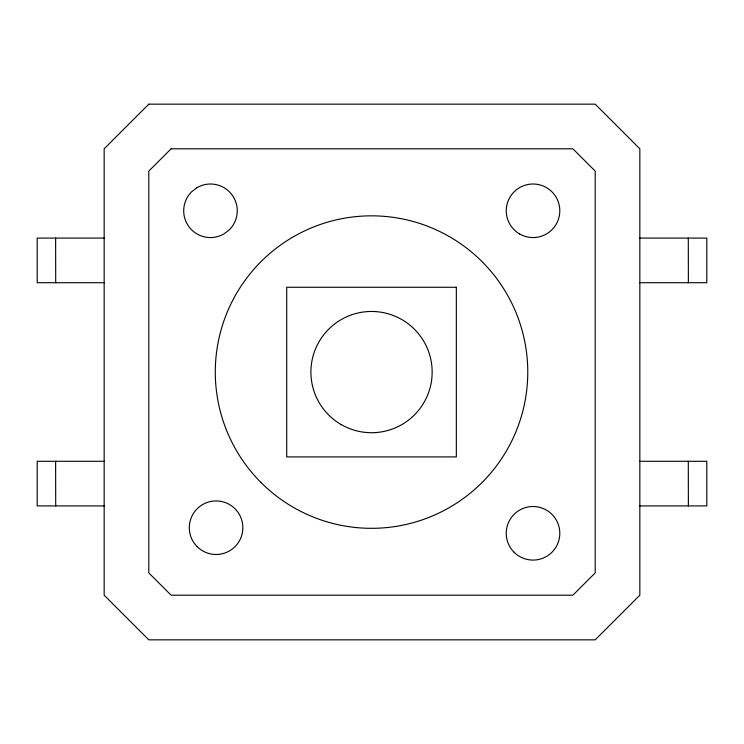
<?xml version="1.0" encoding="UTF-8"?>
<svg xmlns="http://www.w3.org/2000/svg" width="744" height="744" viewBox="0 0 744 744"><rect width="100%" height="100%" fill="white"/><g stroke="black" fill="none" stroke-linecap="round" stroke-linejoin="round"><path stroke-width="1.12" d="M104.16 238.08L37.2 238.08L37.2 282.72L104.16 282.72M639.84 238.08L706.8 238.08L706.8 282.72L639.84 282.72M104.16 461.28L37.2 461.28L37.2 505.92L104.16 505.92M639.84 461.28L706.8 461.28L706.8 505.92L639.84 505.92M197.151 546.645A26.775 26.775 0 0 0 241.949 534.629A26.775 26.775 0 0 0 209.138 501.847A26.775 26.775 0 0 0 197.151 546.645L197.188 546.673M688.302 238.08L688.377 282.72M688.302 461.28L688.377 505.92M55.623 238.08L55.698 282.72M55.623 461.28L55.698 505.92M148.8 104.16L104.16 148.8L104.16 595.2L148.8 639.84L595.2 639.84L639.84 595.2L639.84 148.8L595.2 104.16L148.8 104.16M171.12 148.8L148.8 171.12L148.8 572.88L171.12 595.2L572.88 595.2L595.2 572.88L595.2 171.12L572.88 148.8L171.12 148.8M197.113 187.59L191.561 191.84A26.784 26.784 0 0 0 223.898 233.979L229.44 229.719A26.784 26.784 0 0 0 197.113 187.59M456.342 287.268L286.71 287.268L286.71 456.9L456.342 456.9L456.342 287.268M261.051 482.558A156.24 156.24 0 0 0 522.446 412.52A156.24 156.24 0 0 0 331.089 221.163A156.24 156.24 0 0 0 261.051 482.558M519.638 233.969A26.775 26.775 0 0 0 559.804 210.785A26.775 26.775 0 0 0 519.647 187.59A26.775 26.775 0 0 0 519.638 233.969M514.132 552.29A26.784 26.784 0 0 0 558.911 540.163A26.784 26.784 0 0 0 526.017 507.445A26.784 26.784 0 0 0 514.132 552.29M341.217 424.582A60.617 60.617 0 0 0 432.152 372.084A60.617 60.617 0 0 0 341.217 319.585A60.617 60.617 0 0 0 341.217 424.582"/></g></svg>
